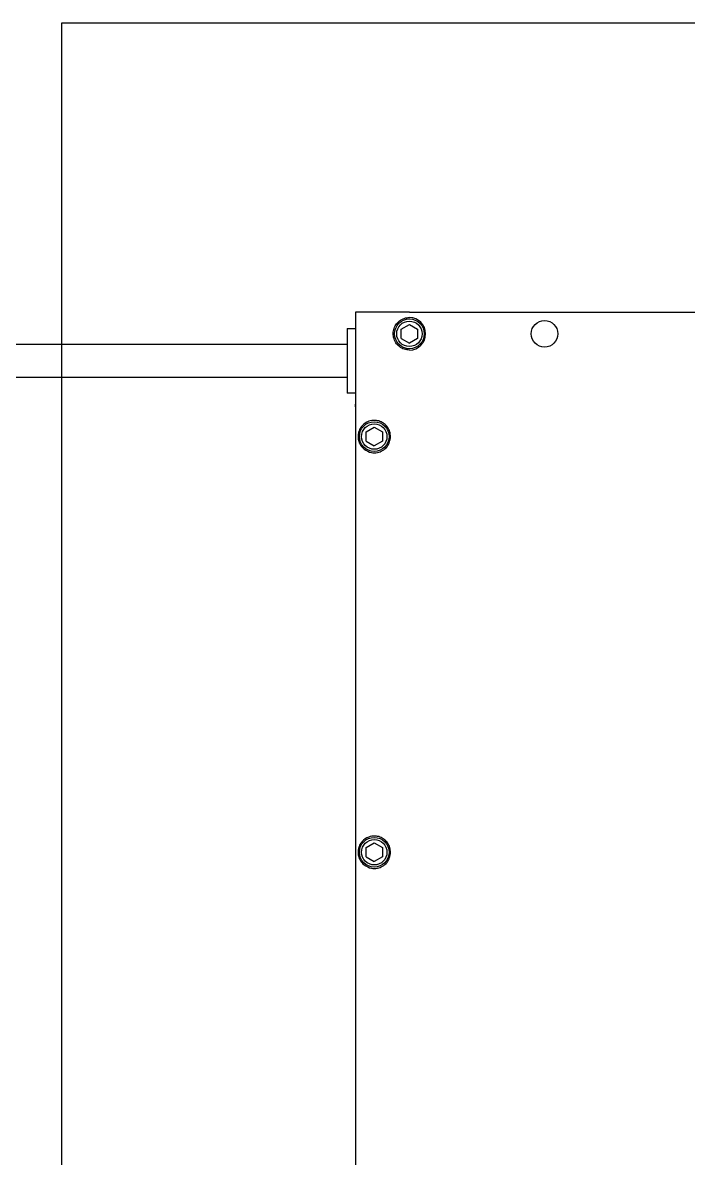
# Model space of a CAD drawing. Extents: x 500 to 100500, y -14500 to 21140.
# Drawn here: x 7588.1 to 7711.2, y -9793.8 to -9583.9 of the extents above; entities that cross this region are included whole.
import ezdxf

# ---------------------------------------------------------------- set-up
doc = ezdxf.new("R2010")
doc.units = 0
doc.linetypes.add('CENTER', pattern=[10.16, 6.35, -1.27, 1.27, -1.27])
doc.layers.get('0').update_dxf_attribs({"linetype": 'CONTINUOUS'})
doc.layers.add('Center', color=1, linetype='CENTER')
doc.layers.add('D', color=7, linetype='CONTINUOUS')

# ---------------------------------------------------------------- blocks, each defined once
blk = doc.blocks.new('KJVision F 2')
at = {"color": 3, "linetype": 'Continuous', "lineweight": 25}
for p, q in [((-5723.22, -76483.19, -96.77), (-5723.22, -76759.69, -96.77)), ((-5713.22, -76483.19, -96.77), (-5723.22, -76483.19, -96.77)), ((-5723.22, -76483.19, -96.77), (-5723.22, -76484.19, -96.77)), ((-5723.22, -76483.19, -96.77), (-5723.22, -76483.19, -96.77)), ((-5713.22, -76483.19, -96.77), (-5583.22, -76483.19, -96.77)), ((-5723.22, -76484.19, -96.77), (-5723.22, -76484.19, -96.77)), ((-5723.22, -76484.19, -96.77), (-5723.22, -76484.19, -96.77)), ((-5723.22, -76484.19, -96.77), (-5723.22, -76500.19, -96.77)), ((-5714.72, -76486.32, -96.77), (-5713.22, -76485.46, -96.77)), ((-5713.22, -76485.46, -96.77), (-5711.72, -76486.32, -96.77)), ((-5724.72, -76486.19, -96.77), (-5723.22, -76486.19, -96.77)), ((-5724.72, -76486.19, -96.77), (-5724.72, -76498.19, -96.77)), ((-5714.72, -76488.05, -96.77), (-5714.72, -76486.32, -96.77)), ((-5714.72, -76488.05, -96.77), (-5713.22, -76488.92, -96.77)), ((-5711.72, -76488.05, -96.77), (-5713.22, -76488.92, -96.77)), ((-5711.72, -76486.32, -96.77), (-5711.72, -76488.05, -96.77)), ((-5724.72, -76489.19, -96.77), (-5824.72, -76489.19, -96.77)), ((-5824.72, -76495.19, -96.77), (-5724.72, -76495.19, -96.77)), ((-5723.22, -76498.19, -96.77), (-5724.72, -76498.19, -96.77)), ((-5723.22, -76500.19, -96.77), (-5723.22, -76500.19, -96.77)), ((-5723.22, -76500.69, -96.77), (-5723.22, -76500.19, -96.77)), ((-5723.22, -76500.69, -96.77), (-5723.22, -76742.19, -96.77)), ((-5723.22, -76500.69, -96.77), (-5723.22, -76500.69, -96.77)), ((-5721.22, -76505.32, -96.77), (-5719.72, -76504.46, -96.77)), ((-5719.72, -76504.46, -96.77), (-5718.22, -76505.32, -96.77)), ((-5721.22, -76507.05, -96.77), (-5721.22, -76505.32, -96.77)), ((-5718.22, -76505.32, -96.77), (-5718.22, -76507.05, -96.77)), ((-5721.22, -76507.05, -96.77), (-5719.72, -76507.92, -96.77)), ((-5718.22, -76507.05, -96.77), (-5719.72, -76507.92, -96.77)), ((-5721.22, -76582.15, -96.77), (-5719.72, -76581.29, -96.77)), ((-5721.22, -76583.89, -96.77), (-5721.22, -76582.15, -96.77)), ((-5719.72, -76581.29, -96.77), (-5718.22, -76582.15, -96.77)), ((-5718.22, -76582.15, -96.77), (-5718.22, -76583.89, -96.77)), ((-5721.22, -76583.89, -96.77), (-5719.72, -76584.75, -96.77)), ((-5718.22, -76583.89, -96.77), (-5719.72, -76584.75, -96.77))]:
    blk.add_line(p, q, dxfattribs=at)
for centre, radius in [((-5713.22, -76487.19, -96.77), 2.75), ((-5713.22, -76487.19, -96.77), 2.35), ((-5688.22, -76487.19, -96.77), 2.46), ((-5719.72, -76506.19, -96.77), 2.75), ((-5719.72, -76506.19, -96.77), 2.35), ((-5719.72, -76583.02, -96.77), 2.75), ((-5719.72, -76583.02, -96.77), 2.35)]:
    blk.add_circle(centre, radius, dxfattribs=at)
blk.add_arc((-5713.22, -76487.19, -96.77), 3, 270, 90, dxfattribs=at)
for points, knots in [([(-5713.22, -76490.19, -96.77), (-5713.55, -76490.16, -96.77), (-5714.21, -76490.09, -96.77), (-5715.09, -76489.6, -96.77), (-5715.78, -76488.86, -96.77), (-5716.19, -76487.92, -96.77), (-5716.26, -76486.91, -96.77), (-5716.01, -76485.94, -96.77), (-5715.46, -76485.11, -96.77), (-5714.66, -76484.49, -96.77), (-5713.86, -76484.22, -96.77), (-5713.37, -76484.19, -96.77), (-5713.22, -76484.19, -96.77)], [0, 0, 0, 0, 0.104157, 0.20821, 0.314967, 0.424079, 0.530103, 0.632333, 0.736, 0.843986, 0.952648, 1, 1, 1, 1]), ([(-5721.59, -76508.53, -96.77), (-5721.9, -76508.22, -96.77), (-5722.34, -76507.79, -96.77), (-5722.62, -76507, -96.77), (-5722.71, -76506.51, -96.77), (-5722.73, -76506.13, -96.77), (-5722.7, -76505.76, -96.77), (-5722.61, -76505.33, -96.77), (-5722.39, -76504.76, -96.77), (-5721.87, -76503.99, -96.77), (-5720.94, -76503.33, -96.77), (-5719.71, -76503.12, -96.77), (-5718.69, -76503.32, -96.77), (-5717.88, -76503.76, -96.77), (-5717.23, -76504.42, -96.77), (-5716.81, -76505.28, -96.77), (-5716.67, -76506.23, -96.77), (-5716.84, -76507.21, -96.77), (-5717.35, -76508.14, -96.77), (-5718.18, -76508.84, -96.77), (-5719.21, -76509.21, -96.77), (-5720.47, -76509.21, -96.77), (-5721.17, -76508.79, -96.77), (-5721.59, -76508.53, -96.77)], [0, 0, 0, 0, 0.087908, 0.1243727, 0.1433489, 0.1579927, 0.1725788, 0.1918674, 0.2230663, 0.2769971, 0.3744226, 0.4463081, 0.493478, 0.5360369, 0.5768432, 0.6172193, 0.6576235, 0.6986551, 0.7425444, 0.792969, 0.8431141, 0.9039171, 1, 1, 1, 1]), ([(-5721.59, -76585.36, -96.77), (-5721.9, -76585.06, -96.77), (-5722.34, -76584.62, -96.77), (-5722.62, -76583.84, -96.77), (-5722.71, -76583.35, -96.77), (-5722.73, -76582.97, -96.77), (-5722.7, -76582.59, -96.77), (-5722.61, -76582.16, -96.77), (-5722.39, -76581.6, -96.77), (-5721.87, -76580.83, -96.77), (-5720.94, -76580.17, -96.77), (-5719.71, -76579.95, -96.77), (-5718.69, -76580.15, -96.77), (-5717.88, -76580.59, -96.77), (-5717.23, -76581.26, -96.77), (-5716.81, -76582.11, -96.77), (-5716.67, -76583.07, -96.77), (-5716.84, -76584.04, -96.77), (-5717.35, -76584.97, -96.77), (-5718.18, -76585.67, -96.77), (-5719.21, -76586.04, -96.77), (-5720.47, -76586.04, -96.77), (-5721.17, -76585.62, -96.77), (-5721.59, -76585.36, -96.77)], [0, 0, 0, 0, 0.087908, 0.124373, 0.143349, 0.157993, 0.172579, 0.191867, 0.223066, 0.276997, 0.374423, 0.446308, 0.493478, 0.536037, 0.576843, 0.617219, 0.657624, 0.698655, 0.742544, 0.792969, 0.843114, 0.903917, 1, 1, 1, 1])]:
    blk.add_open_spline(points, degree=3, knots=knots, dxfattribs=at)
blk = doc.blocks.new('KJVision F')
at = {"layer": 'D', "color": 2, "elevation": -10.47}
blk.add_lwpolyline([(8347.12, -70673.15), (8796.12, -70673.15), (8796.12, -71085.15), (8347.12, -71085.15)], close=True, dxfattribs=at)

msp = doc.modelspace()

# ---------------------------------------------------------------- block references
msp.add_blockref('KJVision F', (-751.77, 61089.26, -65.34))
at = {"layer": 'Center'}
msp.add_blockref('KJVision F 2', (13372.87, 66845.81, 20.95), dxfattribs=at)

doc.saveas('drawing.dxf')
